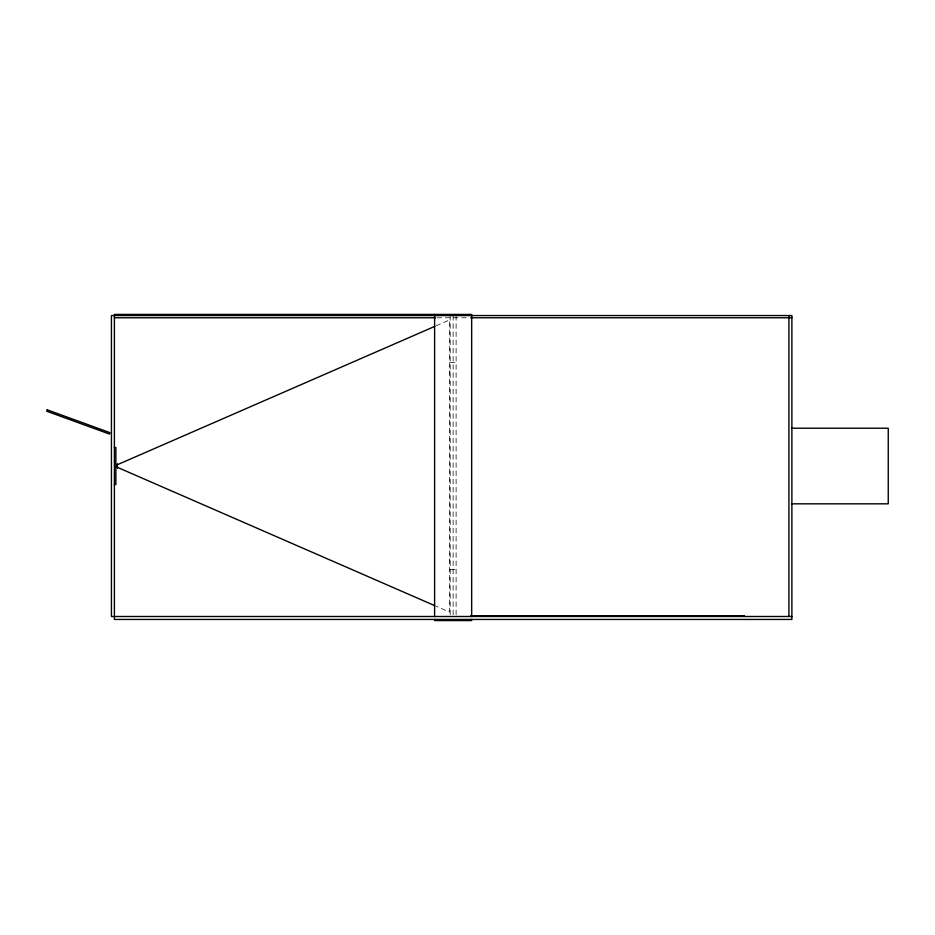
<?xml version="1.0" encoding="UTF-8"?>
<svg xmlns="http://www.w3.org/2000/svg" width="935" height="935" viewBox="0 0 935 935"><rect width="100%" height="100%" fill="white"/><g stroke="black" fill="none" stroke-linecap="round" stroke-linejoin="round"><path stroke-width="0.7" stroke-dasharray="4.67 3.51" d="M436.084 325.812L449.431 319.992L449.431 612.039L436.084 606.219M437.077 317.771L469.206 317.771M450.179 362.616L456.105 362.616M449.431 371.885L450.179 371.885M449.431 560.159L450.179 560.159M450.179 569.415L456.105 569.415M456.105 315.551L456.105 616.492M453.136 315.551L453.136 616.492M450.179 315.551L450.179 616.492"/><path stroke-width="1.4" d="M117.062 464.859L434.752 326.397M114.397 317.771L435.617 317.771M470.667 317.771L791.887 317.771M791.887 428.218L888.25 428.218L888.25 503.825L791.887 503.825M114.397 447.491L115.87 447.491L115.87 484.552L114.397 484.552M470.667 615.744L744.447 615.744L744.447 616.492M791.887 616.492L111.429 616.492L111.429 315.551L791.887 315.551L791.887 619.449L114.397 619.449L114.397 314.429L471.672 314.429L471.672 616.492M117.062 467.184L434.752 605.646M788.918 315.551L788.918 616.492M471.672 619.449L471.672 620.571L434.611 620.571L434.611 619.449M434.611 314.429L434.611 616.492M117.354 463.795L117.354 468.236M47.253 409.846L46.75 411.236L109.442 434.05L109.944 432.66L47.253 409.846"/></g></svg>
